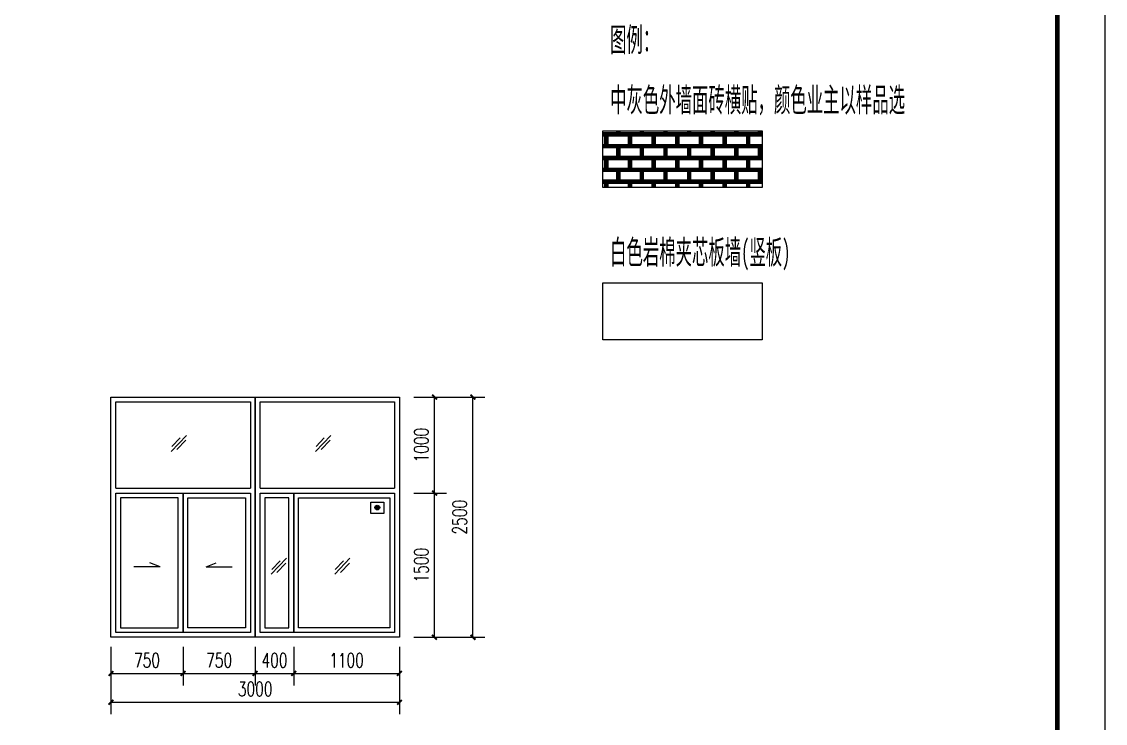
# Model space of a CAD drawing. Extents: x 4796190 to 4921527, y -485691 to -238224.
# Drawn here: x 4882840 to 4905377, y -475319 to -460715 of the extents above; entities that cross this region are included whole.
import ezdxf

# ---------------------------------------------------------------- set-up
doc = ezdxf.new("R2010")
doc.units = 0
doc.header["$LTSCALE"] = 1000
doc.header["$MEASUREMENT"] = 0
doc.layers.get('0').update_dxf_attribs({"linetype": 'CONTINUOUS'})
doc.layers.get('Defpoints').update_dxf_attribs({"linetype": 'CONTINUOUS'})
for name, color, linetype in [('PUB_DIM', 3, 'CONTINUOUS'), ('PUB_TEXT', 7, 'CONTINUOUS'), ('PUB_TITLE', 4, 'CONTINUOUS'), ('WINDOW', 4, 'CONTINUOUS'), ('填充', 251, 'CONTINUOUS')]:
    doc.layers.add(name, color=color, linetype=linetype)
doc.styles.add('_TCH_DIM_T3', font='SIMPLEX', dxfattribs={"width": 0.705882, "bigfont": 'GBCBIG'})
doc.styles.add('STYLE-黑体', font='simhei.ttf')
doc.dimstyles.new('_TCH_ARCH&&100', dxfattribs={"dimtxt": 297.5, "dimasz": 100, "dimexe": 250, "dimexo": 300, "dimgap": 126.25, "dimtad": 1, "dimdec": 0, "dimzin": 0, "dimdsep": 46, "dimtxsty": '_TCH_DIM_T3', "dimblk": 'ARCHTICK', "dimcen": 0.09, "dimclrt": 7, "dimazin": 2, "dimtfac": 1, "dimtdec": 0, "dimtix": 1, "dimtmove": 2, "dimatfit": 3, "dimfxl": 0, "dimtolj": 1, "dimtzin": 0, "dimarcsym": 0})

# ---------------------------------------------------------------- blocks, each defined once
blk = doc.blocks.new('_ArchTick')
at = {"color": 0, "linetype": 'ByBlock', "const_width": 0.4}
blk.add_lwpolyline([(-0.5, -0.5), (0.5, 0.5)], dxfattribs=at)
blk = doc.blocks.new('*D24')
at = {"layer": 'Defpoints', "color": 0}
for p in [(4888497, -473428), (4890697, -473428), (4890697, -474280)]:
    blk.add_point(p, dxfattribs=at)
at = {"layer": 'PUB_DIM', "color": 0, "lineweight": -2}
for p, q in [((4888497, -473728), (4888497, -474530)), ((4890697, -473728), (4890697, -474530)), ((4888497, -474280), (4890697, -474280))]:
    blk.add_line(p, q, dxfattribs=at)
at = {"layer": 'PUB_DIM', "color": 0, "lineweight": -2, "xscale": 100, "yscale": 100, "zscale": 100, "rotation": 180}
blk.add_blockref('_ArchTick', (4888497, -474280), dxfattribs=at)
at = {"layer": 'PUB_DIM', "color": 0, "lineweight": -2, "xscale": 100, "yscale": 100, "zscale": 100}
blk.add_blockref('_ArchTick', (4890697, -474280), dxfattribs=at)
at = {"layer": 'PUB_DIM', "color": 7, "insert": (4889597, -474005), "char_height": 297.5, "attachment_point": 5, "style": '_TCH_DIM_T3'}
blk.add_mtext('\\A1;1100', dxfattribs=at)
blk = doc.blocks.new('*D25')
at = {"layer": 'Defpoints', "color": 0}
for p in [(4887697, -473428), (4888497, -473428), (4888497, -474280)]:
    blk.add_point(p, dxfattribs=at)
at = {"layer": 'PUB_DIM', "color": 0, "lineweight": -2}
for p, q in [((4887697, -473728), (4887697, -474530)), ((4888497, -473728), (4888497, -474530)), ((4887697, -474280), (4888497, -474280))]:
    blk.add_line(p, q, dxfattribs=at)
at = {"layer": 'PUB_DIM', "color": 0, "lineweight": -2, "xscale": 100, "yscale": 100, "zscale": 100, "rotation": 180}
blk.add_blockref('_ArchTick', (4887697, -474280), dxfattribs=at)
at = {"layer": 'PUB_DIM', "color": 0, "lineweight": -2, "xscale": 100, "yscale": 100, "zscale": 100}
blk.add_blockref('_ArchTick', (4888497, -474280), dxfattribs=at)
at = {"layer": 'PUB_DIM', "color": 7, "insert": (4888097, -474005), "char_height": 297.5, "attachment_point": 5, "style": '_TCH_DIM_T3'}
blk.add_mtext('\\A1;400', dxfattribs=at)
blk = doc.blocks.new('*D26')
at = {"layer": 'Defpoints', "color": 0}
for p in [(4886197, -473428), (4887697, -473428), (4887697, -474280)]:
    blk.add_point(p, dxfattribs=at)
at = {"layer": 'PUB_DIM', "color": 0, "lineweight": -2}
for p, q in [((4886197, -473728), (4886197, -474530)), ((4887697, -473728), (4887697, -474530)), ((4886197, -474280), (4887697, -474280))]:
    blk.add_line(p, q, dxfattribs=at)
at = {"layer": 'PUB_DIM', "color": 0, "lineweight": -2, "xscale": 100, "yscale": 100, "zscale": 100, "rotation": 180}
blk.add_blockref('_ArchTick', (4886197, -474280), dxfattribs=at)
at = {"layer": 'PUB_DIM', "color": 0, "lineweight": -2, "xscale": 100, "yscale": 100, "zscale": 100}
blk.add_blockref('_ArchTick', (4887697, -474280), dxfattribs=at)
at = {"layer": 'PUB_DIM', "color": 7, "insert": (4886947, -474005), "char_height": 297.5, "attachment_point": 5, "style": '_TCH_DIM_T3'}
blk.add_mtext('\\A1;750', dxfattribs=at)
blk = doc.blocks.new('*D27')
at = {"layer": 'Defpoints', "color": 0}
for p in [(4884697, -473428), (4886197, -473428), (4886197, -474280)]:
    blk.add_point(p, dxfattribs=at)
at = {"layer": 'PUB_DIM', "color": 0, "lineweight": -2}
for p, q in [((4884697, -473728), (4884697, -474530)), ((4886197, -473728), (4886197, -474530)), ((4884697, -474280), (4886197, -474280))]:
    blk.add_line(p, q, dxfattribs=at)
at = {"layer": 'PUB_DIM', "color": 0, "lineweight": -2, "xscale": 100, "yscale": 100, "zscale": 100, "rotation": 180}
blk.add_blockref('_ArchTick', (4884697, -474280), dxfattribs=at)
at = {"layer": 'PUB_DIM', "color": 0, "lineweight": -2, "xscale": 100, "yscale": 100, "zscale": 100}
blk.add_blockref('_ArchTick', (4886197, -474280), dxfattribs=at)
at = {"layer": 'PUB_DIM', "color": 7, "insert": (4885447, -474005), "char_height": 297.5, "attachment_point": 5, "style": '_TCH_DIM_T3'}
blk.add_mtext('\\A1;750', dxfattribs=at)
blk = doc.blocks.new('*D28')
at = {"layer": 'Defpoints', "color": 0}
for p in [(4890997, -468528), (4892226, -468528), (4890997, -473528)]:
    blk.add_point(p, dxfattribs=at)
at = {"layer": 'PUB_DIM', "color": 0, "lineweight": -2}
for p, q in [((4891297, -468528), (4892476, -468528)), ((4892226, -473528), (4892226, -468528)), ((4891297, -473528), (4892476, -473528))]:
    blk.add_line(p, q, dxfattribs=at)
at = {"layer": 'PUB_DIM', "color": 0, "lineweight": -2, "xscale": 100, "yscale": 100, "zscale": 100}
for p, rotation in [((4892226, -468528), 90), ((4892226, -473528), 270)]:
    blk.add_blockref('_ArchTick', p, dxfattribs=dict(at, rotation=rotation))
at = {"layer": 'PUB_DIM', "color": 7, "insert": (4891951, -471028), "char_height": 297.5, "attachment_point": 5, "rotation": 90, "style": '_TCH_DIM_T3'}
blk.add_mtext('\\A1;2500', dxfattribs=at)
blk = doc.blocks.new('*D29')
at = {"layer": 'Defpoints', "color": 0}
for p in [(4890697, -468528), (4891426, -468528), (4890697, -470527)]:
    blk.add_point(p, dxfattribs=at)
at = {"layer": 'PUB_DIM', "color": 0, "lineweight": -2}
for p, q in [((4890997, -468528), (4891676, -468528)), ((4891426, -470527), (4891426, -468528)), ((4890997, -470527), (4891676, -470527))]:
    blk.add_line(p, q, dxfattribs=at)
at = {"layer": 'PUB_DIM', "color": 0, "lineweight": -2, "xscale": 100, "yscale": 100, "zscale": 100}
for p, rotation in [((4891426, -468528), 90), ((4891426, -470527), 270)]:
    blk.add_blockref('_ArchTick', p, dxfattribs=dict(at, rotation=rotation))
at = {"layer": 'PUB_DIM', "color": 7, "insert": (4891151, -469527), "char_height": 297.5, "attachment_point": 5, "rotation": 90, "style": '_TCH_DIM_T3'}
blk.add_mtext('\\A1;1000', dxfattribs=at)
blk = doc.blocks.new('*D30')
at = {"layer": 'Defpoints', "color": 0}
for p in [(4890697, -470527), (4891426, -470527), (4890697, -473528)]:
    blk.add_point(p, dxfattribs=at)
at = {"layer": 'PUB_DIM', "color": 0, "lineweight": -2}
for p, q in [((4890997, -470527), (4891676, -470527)), ((4891426, -473528), (4891426, -470527)), ((4890997, -473528), (4891676, -473528))]:
    blk.add_line(p, q, dxfattribs=at)
at = {"layer": 'PUB_DIM', "color": 0, "lineweight": -2, "xscale": 100, "yscale": 100, "zscale": 100}
for p, rotation in [((4891426, -470527), 90), ((4891426, -473528), 270)]:
    blk.add_blockref('_ArchTick', p, dxfattribs=dict(at, rotation=rotation))
at = {"layer": 'PUB_DIM', "color": 7, "insert": (4891151, -472027), "char_height": 297.5, "attachment_point": 5, "rotation": 90, "style": '_TCH_DIM_T3'}
blk.add_mtext('\\A1;1500', dxfattribs=at)
blk = doc.blocks.new('*D31')
at = {"layer": 'Defpoints', "color": 0}
for p in [(4884697, -473678), (4890697, -473678), (4890697, -474880)]:
    blk.add_point(p, dxfattribs=at)
at = {"layer": 'PUB_DIM', "color": 0, "lineweight": -2}
for p, q in [((4884697, -473978), (4884697, -475130)), ((4890697, -473978), (4890697, -475130)), ((4884697, -474880), (4890697, -474880))]:
    blk.add_line(p, q, dxfattribs=at)
at = {"layer": 'PUB_DIM', "color": 0, "lineweight": -2, "xscale": 100, "yscale": 100, "zscale": 100, "rotation": 180}
blk.add_blockref('_ArchTick', (4884697, -474880), dxfattribs=at)
at = {"layer": 'PUB_DIM', "color": 0, "lineweight": -2, "xscale": 100, "yscale": 100, "zscale": 100}
blk.add_blockref('_ArchTick', (4890697, -474880), dxfattribs=at)
at = {"layer": 'PUB_DIM', "color": 7, "insert": (4887697, -474605), "char_height": 297.5, "attachment_point": 5, "style": '_TCH_DIM_T3'}
blk.add_mtext('\\A1;3000', dxfattribs=at)

msp = doc.modelspace()

# ---------------------------------------------------------------- hatches: boundary and pattern name
at = {"layer": 'WINDOW'}
h = msp.add_hatch(color=256, dxfattribs=at)
edge = h.paths.add_edge_path()
edge.add_arc((4890235.8, -470828), 50.2, 0, 360)
at = {"layer": '填充', "linetype": 'ByBlock', "lineweight": 100}
h = msp.add_hatch(dxfattribs=at)
h.set_pattern_fill('AR-B816C', color=256, scale=200)
h.set_pattern_definition([(0, (-6190138.25, 203745.66), (245.692378, 245.692378), [479.867928, -11.51682]), (0, (-6190383.95, 203757.17), (245.692378, 245.692378), [479.867928, -11.51682]), (90, (-6190138.25, 203745.66), (-245.692378, 245.692378), [-257.20918, 234.175548]), (90, (-6190149.77, 203745.66), (-245.692378, 245.692378), [-257.20918, 234.175548])])
h.paths.add_polyline_path([(4894925.9, -462984.1), (4894925.9, -464168.3), (4898243.8, -464168.3), (4898243.8, -462984.1)])

# ---------------------------------------------------------------- linework, layer by layer
at = {"layer": 'PUB_TITLE', "color": 4}
msp.add_lwpolyline([(4821277.2, -485690.7), (4905377.2, -485690.7), (4905377.2, -426290.7), (4821277.2, -426290.7)], close=True, dxfattribs=at)
at = {"layer": 'PUB_TITLE', "color": 4, "const_width": 100}
msp.add_lwpolyline([(4823777.2, -484690.7), (4904377.2, -484690.7), (4904377.2, -427290.7), (4823777.2, -427290.7)], close=True, dxfattribs=at)
at = {"layer": 'WINDOW'}
for p, q in [((4884797.1, -470427.5), (4887597.1, -470427.5)), ((4884797.1, -470527.5), (4887597.1, -470527.5)), ((4886197.1, -470527.5), (4886197.1, -473427.5)), ((4887797.1, -470427.5), (4890597.1, -470427.5)), ((4887797.1, -470527.5), (4890597.1, -470527.5)), ((4888497.1, -470527.5), (4888497.1, -473427.5))]:
    msp.add_line(p, q, dxfattribs=at)
for points in [[(4884697.1, -468527.5), (4887697.1, -468527.5), (4887697.1, -473527.5), (4884697.1, -473527.5)], [(4887697.1, -468527.5), (4890697.1, -468527.5), (4890697.1, -473527.5), (4887697.1, -473527.5)], [(4886197.1, -470527.5), (4887597.1, -470527.5), (4887597.1, -473427.5), (4886197.1, -473427.5)], [(4888497.1, -470527.5), (4890597.1, -470527.5), (4890597.1, -473427.5), (4888497.1, -473427.5)], [(4886097.1, -470627.5), (4884897.1, -470627.5), (4884897.1, -473327.5), (4886097.1, -473327.5)], [(4886297.1, -470627.5), (4887497.1, -470627.5), (4887497.1, -473327.5), (4886297.1, -473327.5)], [(4888397.1, -470627.5), (4887897.1, -470627.5), (4887897.1, -473327.5), (4888397.1, -473327.5)], [(4888597.1, -470627.5), (4890497.1, -470627.5), (4890497.1, -473327.5), (4888597.1, -473327.5)], [(4890104, -470718.7), (4890373, -470718.7), (4890373, -470950), (4890104, -470950)]]:
    msp.add_lwpolyline(points, close=True, dxfattribs=at)
for points in [[(4884797.1, -470427.5), (4884797.1, -468627.5), (4887597.1, -468627.5), (4887597.1, -470427.5)], [(4887797.1, -470427.5), (4887797.1, -468627.5), (4890597.1, -468627.5), (4890597.1, -470427.5)], [(4887597.1, -470527.5), (4887597.1, -473427.5), (4884797.1, -473427.5), (4884797.1, -470527.5)], [(4890597.1, -470527.5), (4890597.1, -473427.5), (4887797.1, -473427.5), (4887797.1, -470527.5)]]:
    msp.add_lwpolyline(points, dxfattribs=at)
msp.add_circle((4890235.8, -470828), 50.2, dxfattribs=at)
at = {"layer": '填充'}
for p, q in [((4885952, -469658.3), (4886268.2, -469325.1)), ((4885963, -469559.6), (4886134.6, -469378.7)), ((4886069.6, -469621.5), (4886255.4, -469425.9)), ((4888952, -469658.3), (4889268.2, -469325.1)), ((4888963, -469559.6), (4889134.6, -469378.7)), ((4889069.6, -469621.5), (4889255.4, -469425.9)), ((4888031.9, -472215.1), (4888348.2, -471881.9)), ((4889352.2, -472215.1), (4889668.4, -471881.9)), ((4885720.3, -472064.3), (4885173.4, -472064.3)), ((4885720.3, -472064.3), (4885507.6, -471979.7)), ((4886673.9, -472064.3), (4886886.5, -471979.7)), ((4886673.9, -472064.3), (4887220.8, -472064.3)), ((4888042.9, -472116.4), (4888214.6, -471935.5)), ((4888149.6, -472178.3), (4888335.3, -471982.6)), ((4889363.2, -472116.4), (4889534.8, -471935.5)), ((4889469.8, -472178.3), (4889655.6, -471982.6))]:
    msp.add_line(p, q, dxfattribs=at)
at = {"layer": '填充', "color": 32}
for points in [[(4894925.9, -462984.1), (4898243.8, -462984.1), (4898243.8, -464168.3), (4894925.9, -464168.3)], [(4894925.9, -466152.4), (4898243.8, -466152.4), (4898243.8, -467336.6), (4894925.9, -467336.6)]]:
    msp.add_lwpolyline(points, close=True, dxfattribs=at)

# ---------------------------------------------------------------- texts
at = {"layer": 'PUB_TEXT', "color": 7, "linetype": 'Continuous', "style": 'STYLE-黑体', "width": 0.5}
for s, height, p in [('图例：', 499.79, (4895077.1, -461338)), ('中灰色外墙面砖横贴，颜色业主以样品选', 499.794, (4895077.1, -462590.7)), ('白色岩棉夹芯板墙(竖板)', 499.794, (4895077.1, -465759))]:
    msp.add_text(s, height=height, dxfattribs=at).set_placement(p)

# ---------------------------------------------------------------- dimensions: what is measured, and where the dimension line sits
at = {"layer": 'PUB_DIM'}
for p1, p2, distance, text, picture, middle in [((4890697.1, -470527.1), (4890697.1, -468527.5), -728.9, '1000', '*D29', (4891151, -469527.3)), ((4890997.1, -473527.5), (4890997.1, -468527.5), -1228.9, '2500', '*D28', (4891951, -471027.5)), ((4890697.1, -473527.5), (4890697.1, -470527.1), -728.9, '1500', '*D30', (4891151, -472027.3)), ((4884697.1, -473427.5), (4886197.1, -473427.5), -852.6, '750', '*D27', (4885447.1, -474005.1)), ((4886197.1, -473427.5), (4887697.1, -473427.5), -852.6, '750', '*D26', (4886947.1, -474005.1)), ((4887697.1, -473427.5), (4888497.1, -473427.5), -852.6, '400', '*D25', (4888097.1, -474005.1)), ((4888497.1, -473427.5), (4890697.1, -473427.5), -852.6, '1100', '*D24', (4889597.1, -474005.1)), ((4884697.1, -473677.7), (4890697.1, -473677.7), -1202.4, '3000', '*D31', (4887697.1, -474605.1))]:
    dim = msp.add_aligned_dim(p1=p1, p2=p2, distance=distance, text=text, dimstyle='_TCH_ARCH&&100', dxfattribs=at)
    dim.commit()
    dim.dimension.update_dxf_attribs({"geometry": picture, "text_midpoint": middle})

doc.saveas('drawing.dxf')
